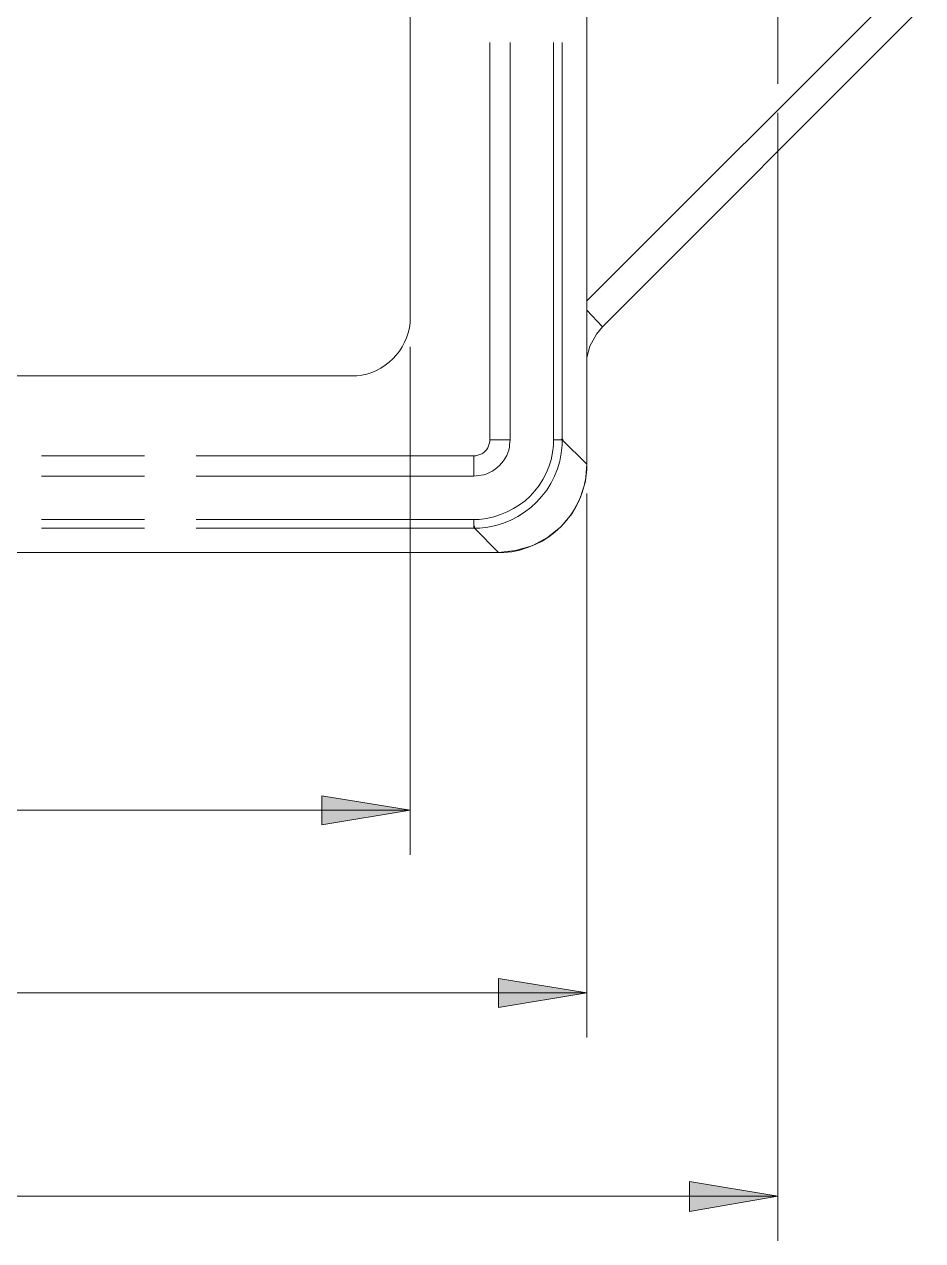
# Model space of a CAD drawing. Header units: inches. Extents: x 11 to 682, y 148 to 1119.
# Drawn here: x 287.8 to 368.9, y 222.8 to 332.7 of the extents above; entities that cross this region are included whole.
import ezdxf

# ---------------------------------------------------------------- set-up
doc = ezdxf.new("R2010")
doc.units = ezdxf.units.IN
doc.header["$MEASUREMENT"] = 0
doc.layers.add('图层 1', color=7, linetype='Continuous')

msp = doc.modelspace()

# ---------------------------------------------------------------- hatches: boundary and pattern name
at = {"layer": '图层 1', "true_color": 0xffffff}
h = msp.add_hatch(color=7, dxfattribs=at)
h.dxf.hatch_style = 2
h.paths.add_polyline_path([(336.3, 295.14), (336.42, 295.14), (336.42, 295.2), (336.3, 295.2)])
h = msp.add_hatch(color=7, dxfattribs=at)
h.dxf.hatch_style = 2
h.paths.add_polyline_path([(328.38, 287.22), (328.44, 287.22), (328.44, 287.34), (328.38, 287.34)])
for points in [[(322.62, 261.66), (314.64, 262.98), (314.64, 260.34)], [(338.58, 245.16), (330.6, 246.48), (330.6, 243.84)], [(355.86, 226.8), (347.88, 228.12), (347.88, 225.42)]]:
    msp.add_hatch(color=7, dxfattribs=at).paths.add_polyline_path(points)

# ---------------------------------------------------------------- linework, layer by layer
at = {"layer": '图层 1', "color": 7, "lineweight": 18, "true_color": 0xffffff}
for points in [[(338.58, 401.88), (338.58, 292.92)], [(322.62, 306.18), (322.62, 388.62)], [(355.86, 347.4), (355.86, 327.3)], [(338.58, 307.68), (367.08, 336.18)], [(340.02, 305.34), (368.94, 334.32)], [(329.82, 295.14), (329.82, 331.02)], [(331.68, 295.14), (331.68, 331.02)], [(335.58, 331.02), (335.58, 295.14)], [(336.36, 331.02), (336.36, 295.14)], [(355.86, 324.66), (355.86, 222.78)], [(338.58, 306.84), (340.02, 305.34)], [(338.58, 302.58), (338.88, 303.6), (339.48, 304.68), (340.02, 305.34)], [(322.62, 303.54), (322.62, 257.64)], [(181.8, 300.9), (317.34, 300.9)], [(328.38, 293.7), (328.56, 293.7), (328.74, 293.76), (328.92, 293.82), (329.1, 293.88), (329.28, 294), (329.4, 294.12), (329.52, 294.24), (329.64, 294.42), (329.7, 294.6), (329.76, 294.78), (329.82, 294.96), (329.82, 295.14)], [(329.82, 295.14), (331.68, 295.14)], [(335.58, 295.14), (335.82, 295.14), (336, 295.14), (336.12, 295.14), (336.3, 295.14)], [(336.36, 295.14), (338.58, 292.92)], [(289.32, 293.7), (298.62, 293.7)], [(303.3, 293.7), (328.38, 293.7)], [(328.38, 293.7), (328.38, 291.84)], [(330.6, 284.94), (332.16, 285.12), (333.66, 285.54), (335.04, 286.32), (336.24, 287.28), (337.26, 288.48), (337.98, 289.86), (338.46, 291.36), (338.58, 292.92)], [(289.32, 291.84), (298.62, 291.84)], [(303.3, 291.84), (328.38, 291.84)], [(338.58, 290.28), (338.58, 241.14)], [(298.62, 287.94), (289.32, 287.94)], [(328.38, 287.94), (303.3, 287.94)], [(328.38, 287.94), (328.38, 287.76), (328.38, 287.52), (328.38, 287.4), (328.38, 287.28)], [(298.62, 287.16), (289.32, 287.16)], [(328.44, 287.16), (303.3, 287.16)], [(328.44, 287.16), (330.6, 284.94)], [(168.48, 284.94), (330.6, 284.94)], [(176.46, 261.66), (249.54, 261.66), (322.62, 261.66)], [(249.54, 245.16), (338.58, 245.16)], [(249.54, 226.8), (355.86, 226.8)]]:
    msp.add_lwpolyline(points, dxfattribs=at)
at = {"layer": '图层 1', "lineweight": 0}
for points in [[(336.3, 295.14), (336.42, 295.14), (336.42, 295.2), (336.3, 295.2), (336.3, 295.14)], [(328.38, 287.22), (328.44, 287.22), (328.44, 287.34), (328.38, 287.34), (328.38, 287.22)], [(322.62, 261.66), (314.64, 262.98), (314.64, 260.34), (322.62, 261.66)], [(338.58, 245.16), (330.6, 246.48), (330.6, 243.84), (338.58, 245.16)], [(355.86, 226.8), (347.88, 228.12), (347.88, 225.42), (355.86, 226.8)]]:
    msp.add_lwpolyline(points, dxfattribs=at)
at = {"layer": '图层 1', "color": 7, "lineweight": 18, "true_color": 0xffffff}
for points in [[(317.34, 300.9), (317.34, 300.9), (317.82, 300.9), (317.82, 300.9), (320.28, 301.11), (322.41, 303.24), (322.62, 305.7), (322.62, 305.7), (322.62, 306.18), (322.62, 306.18)], [(328.38, 287.94), (328.38, 287.94), (328.86, 287.94), (328.86, 287.94), (332.5, 288.31), (335.3, 290.97), (335.58, 294.66), (335.58, 294.66), (335.58, 295.14), (335.58, 295.14)], [(328.38, 291.84), (328.38, 291.84), (328.8, 291.9), (328.8, 291.9), (330.12, 291.96), (331.6, 293.33), (331.62, 294.72), (331.62, 294.72), (331.68, 295.14), (331.68, 295.14)], [(328.44, 287.16), (328.44, 287.16), (328.92, 287.16), (328.92, 287.16), (332.9, 287.42), (336.17, 290.66), (336.36, 294.66), (336.36, 294.66), (336.36, 295.14), (336.36, 295.14)], [(330.6, 284.94), (330.6, 284.94), (331.08, 284.94), (331.08, 284.94), (335.11, 285.22), (338.31, 288.4), (338.58, 292.44), (338.58, 292.44), (338.58, 292.92), (338.58, 292.92)]]:
    msp.add_open_spline(points, degree=3, knots=[0, 0, 0, 0, 1, 1, 1, 2, 2, 2, 3, 3, 3, 3], dxfattribs=at)

doc.saveas('drawing.dxf')
